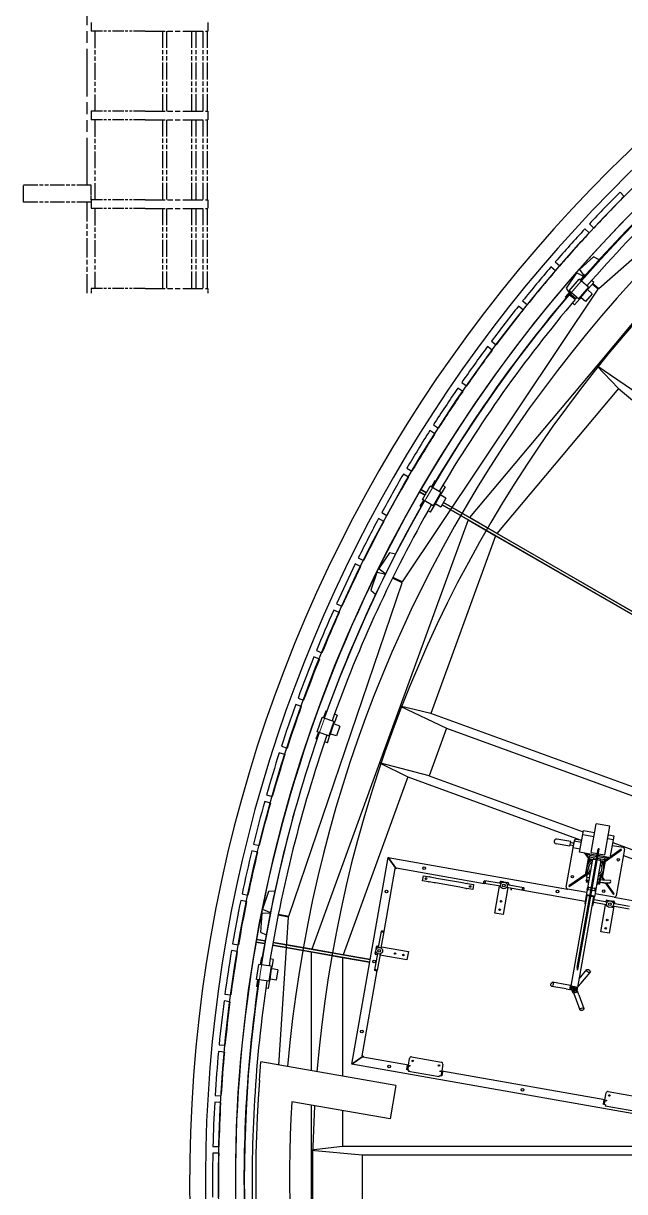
# Model space of a CAD drawing. Header units: millimetres. Extents: x 0 to 59400, y 0 to 42000.
# Drawn here: x 40182 to 43733, y 31239 to 38142 of the extents above; entities that cross this region are included whole.
import ezdxf

# ---------------------------------------------------------------- set-up
doc = ezdxf.new("R2010")
doc.units = ezdxf.units.MM
doc.header["$LTSCALE"] = 100
doc.linetypes.add('DOUBLE_DASH_CHAIN', pattern=[1.2403, 0.6614, -0.0827, 0.1654, -0.0827, 0.1654, -0.0827])
for name, color, linetype, lineweight in [('Reference', 7, 'DOUBLE_DASH_CHAIN', 25), ('Sketch Geometry', 7, 'Continuous', 18), ('Visible', 7, 'Continuous', 25)]:
    doc.layers.add(name, color=color, linetype=linetype, lineweight=lineweight)

msp = doc.modelspace()

# ---------------------------------------------------------------- linework, layer by layer
at = {"layer": 'Reference', "ltscale": 4.237508}
msp.add_line((40557.87, 37185.38), (40557.87, 38520.38), dxfattribs=at)
at = {"layer": 'Reference', "ltscale": 0.158612}
for p, q in [((40581.87, 38146.63), (40581.87, 38096.63)), ((41271.9, 38146.63), (41271.9, 38096.63)), ((40581.87, 37622.88), (40581.87, 37572.88)), ((41271.9, 37622.88), (41271.9, 37572.88)), ((40581.87, 37099.13), (40581.87, 37049.13)), ((41271.9, 37099.13), (41271.9, 37049.13))]:
    msp.add_line(p, q, dxfattribs=at)
at = {"layer": 'Reference', "ltscale": 1.015527}
for p, q in [((40900.46, 38096.63), (40581.87, 38096.63)), ((40900.46, 37622.88), (40581.87, 37622.88)), ((40900.46, 37572.88), (40581.87, 37572.88)), ((40900.46, 37099.13), (40581.87, 37099.13)), ((40900.46, 37049.13), (40581.87, 37049.13)), ((40900.46, 36575.38), (40581.87, 36575.38))]:
    msp.add_line(p, q, dxfattribs=at)
at = {"layer": 'Reference', "ltscale": 1.503695}
for p, q in [((40605.87, 37622.88), (40605.87, 38096.63)), ((41002.84, 38096.63), (41002.84, 37622.88)), ((41027.84, 38096.63), (41027.84, 37622.88)), ((41175.22, 38096.63), (41175.22, 37622.88)), ((41200.22, 38096.63), (41200.22, 37622.88)), ((41241.87, 38096.63), (41241.87, 37622.88)), ((41266.87, 38096.63), (41266.87, 37622.88)), ((40605.87, 37099.13), (40605.87, 37572.88)), ((41002.84, 37572.88), (41002.84, 37099.13)), ((41027.84, 37572.88), (41027.84, 37099.13)), ((41175.22, 37572.88), (41175.22, 37099.13)), ((41200.22, 37572.88), (41200.22, 37099.13)), ((41241.87, 37572.88), (41241.87, 37099.13)), ((41266.87, 37572.88), (41266.87, 37099.13)), ((40605.87, 36575.38), (40605.87, 37049.13)), ((41002.84, 37049.13), (41002.84, 36575.38)), ((41027.84, 37049.13), (41027.84, 36575.38)), ((41175.22, 37049.13), (41175.22, 36575.38)), ((41200.22, 37049.13), (41200.22, 36575.38)), ((41241.87, 37049.13), (41241.87, 36575.38)), ((41266.87, 37049.13), (41266.87, 36575.38))]:
    msp.add_line(p, q, dxfattribs=at)
at = {"layer": 'Reference', "ltscale": 1.795159}
for p, q in [((40900.46, 38096.63), (41271.9, 38096.63)), ((40900.46, 37622.88), (41271.9, 37622.88)), ((40900.46, 37572.88), (41271.9, 37572.88)), ((40900.46, 37099.13), (41271.9, 37099.13)), ((40900.46, 37049.13), (41271.9, 37049.13)), ((40900.46, 36575.38), (41271.9, 36575.38))]:
    msp.add_line(p, q, dxfattribs=at)
at = {"layer": 'Reference', "ltscale": 1.269595}
for p, q in [((40581.87, 37185.38), (40181.87, 37185.38)), ((40581.87, 37085.38), (40181.87, 37085.38))]:
    msp.add_line(p, q, dxfattribs=at)
at = {"layer": 'Reference', "ltscale": 0.317324}
msp.add_line((40181.87, 37085.38), (40181.87, 37185.38), dxfattribs=at)
at = {"layer": 'Reference', "ltscale": 0.273678}
msp.add_line((40581.87, 37099.13), (40581.87, 37185.38), dxfattribs=at)
at = {"layer": 'Reference', "ltscale": 1.70764}
msp.add_line((40557.87, 36547.38), (40557.87, 37085.38), dxfattribs=at)
at = {"layer": 'Reference', "ltscale": 0.088779}
for p, q in [((40581.87, 36575.38), (40581.87, 36547.38)), ((41271.9, 36575.38), (41271.9, 36547.38))]:
    msp.add_line(p, q, dxfattribs=at)
at = {"layer": 'Sketch Geometry'}
msp.add_circle((49584.05, 31306.07), 8095.14, dxfattribs=at)
at = {"layer": 'Visible', "color": 9, "true_color": 0xc0c0c0}
for p, q in [((43580.42, 36575.45), (45144.11, 37946.62)), ((43550.1, 36761.66), (43466.68, 36688.51)), ((43582.8, 36744.93), (43550.1, 36761.66)), ((43449.53, 36668.97), (43387.89, 36576.72)), ((43489.26, 36647.43), (43449.53, 36668.97)), ((43466.68, 36688.51), (43493.22, 36651.94)), ((43489.46, 36647.25), (43489.26, 36647.43)), ((43493.22, 36651.94), (43493.38, 36651.8)), ((43576.47, 36570.94), (43542.09, 36601.09)), ((43546.01, 36605.64), (43580.42, 36575.45)), ((42421.02, 34841.74), (43576.47, 36570.94)), ((43387.89, 36576.72), (43406.09, 36550.34)), ((43799.45, 36393.4), (43569.53, 36119.39)), ((43569.53, 36119.39), (42816.83, 35222.37)), ((43817.88, 35948.66), (43569.53, 36119.39)), ((43569.53, 36119.39), (43697.34, 35984.53)), ((43697.34, 35984.53), (42979.17, 35128.64)), ((43697.34, 35984.53), (48551.31, 31911.56)), ((42521.95, 35374.14), (42555.28, 35354.9)), ((42555.28, 35354.9), (42521.95, 35374.14)), ((42563.29, 35368.75), (42529.95, 35388)), ((42529.95, 35388), (42563.29, 35368.75)), ((42618.5, 35318.4), (42620.23, 35317.4)), ((42620.23, 35317.4), (42618.5, 35318.4)), ((42628.25, 35331.25), (42626.51, 35332.25)), ((42626.51, 35332.25), (42628.25, 35331.25)), ((42654.87, 35297.4), (42808.83, 35208.51)), ((49206.08, 31515.06), (42654.87, 35297.4)), ((42816.83, 35222.37), (42662.89, 35311.25)), ((42662.89, 35311.25), (49214.08, 31528.92)), ((42808.83, 35208.51), (42408.33, 34108.15)), ((42808.83, 35208.51), (42971.17, 35114.79)), ((42979.17, 35128.64), (42816.83, 35222.37)), ((42971.17, 35114.79), (42589.04, 34064.89)), ((42971.17, 35114.79), (48543.31, 31897.71)), ((48551.31, 31911.56), (42979.17, 35128.64)), ((42343.53, 35013.75), (42281.89, 34921.5)), ((42379.45, 35006.05), (42343.53, 35013.75)), ((42270.39, 34898.18), (42234.73, 34793.12)), ((42314.34, 34887.66), (42270.39, 34898.18)), ((42281.89, 34921.5), (42316.99, 34893.04)), ((42318.78, 34885.46), (42314.34, 34887.66)), ((42316.99, 34893.04), (42321.43, 34890.85)), ((42418.37, 34836.36), (42362.1, 34864.1)), ((42364.75, 34869.48), (42421.02, 34841.74)), ((41749.93, 32866.99), (42418.37, 34836.36)), ((42234.73, 34793.12), (42262.7, 34769.31)), ((42408.33, 34108.15), (42286, 33772.03)), ((42408.33, 34108.15), (42680.38, 33978.43)), ((42589.04, 34064.89), (42408.33, 34108.15)), ((48543.31, 31897.71), (42589.04, 34064.89)), ((42680.38, 33978.43), (42577.77, 33696.53)), ((42680.38, 33978.43), (48792.68, 31753.74)), ((42286, 33772.03), (41885.5, 32671.66)), ((42577.77, 33696.53), (42286, 33772.03)), ((42286, 33772.03), (42452.23, 33689.01)), ((42452.23, 33689.01), (42070.1, 32639.11)), ((42452.23, 33689.01), (43471.24, 33318.12)), ((42577.77, 33696.53), (43488.35, 33365.1)), ((43664.4, 33301.03), (48690.07, 31471.83)), ((43725.72, 33225.5), (48406.51, 31521.83)), ((41630.55, 33013.08), (41594.89, 32908.01)), ((41667.24, 33014.94), (41630.55, 33013.08)), ((41589.82, 32882.51), (41582.57, 32771.8)), ((41634.99, 32883.73), (41589.82, 32882.51)), ((41594.89, 32908.01), (41636.16, 32889.61)), ((41639.86, 32882.76), (41634.99, 32883.73)), ((41636.16, 32889.61), (41641.03, 32888.64)), ((41748.76, 32861.1), (41687.23, 32873.34)), ((41688.4, 32879.22), (41749.93, 32866.99)), ((41691.53, 31986.94), (41748.76, 32861.1)), ((41609.34, 32720.35), (41559.26, 32729.18)), ((41559.26, 32729.18), (41609.34, 32720.35)), ((41582.57, 32771.8), (41615.75, 32756.04)), ((41606.56, 32704.6), (41556.49, 32713.43)), ((41556.49, 32713.43), (41606.56, 32704.6)), ((42227.49, 32595.11), (41654.13, 32696.21)), ((41654.13, 32696.21), (41882.72, 32655.9)), ((41885.5, 32671.66), (41656.91, 32711.97)), ((41656.91, 32711.97), (42230.27, 32610.87)), ((41882.72, 32655.9), (42067.32, 32623.35)), ((41882.72, 32655.9), (41882.72, 31953.23)), ((42070.1, 32639.11), (41885.5, 32671.66)), ((42067.32, 32623.35), (42227.49, 32595.11)), ((42067.32, 32623.35), (42067.32, 31920.68)), ((42230.27, 32610.87), (42070.1, 32639.11)), ((41882.72, 31750.14), (41882.72, 31484.92)), ((42067.32, 31717.59), (42067.32, 31506.07)), ((42067.32, 31506.07), (41882.72, 31484.92)), ((41882.72, 31484.92), (41882.72, 31127.23)), ((41882.72, 31484.92), (42182.72, 31456.07)), ((48403.73, 31506.07), (42067.32, 31506.07)), ((42182.72, 31456.07), (48687.29, 31456.07)), ((42182.72, 31456.07), (42182.72, 31156.07))]:
    msp.add_line(p, q, dxfattribs=at)
at = {"layer": 'Visible'}
for p, q in [((43730.74, 37119.96), (43705.97, 37144.68)), ((43525.05, 36956.71), (43550.7, 36932.9)), ((43523.49, 36903.58), (43497.84, 36927.39)), ((43323.86, 36732.97), (43350.37, 36710.11)), ((43324.24, 36679.83), (43297.74, 36702.69)), ((43497.84, 36656.98), (43471.1, 36625.9)), ((43501.49, 36653.84), (43497.84, 36656.98)), ((43405.68, 36562.14), (43464.38, 36630.36)), ((43519.72, 36582.75), (43464.38, 36630.36)), ((43471.1, 36625.9), (43470.44, 36625.14)), ((43550.9, 36611.33), (43520.25, 36575.7)), ((43550.9, 36611.33), (43538.1, 36622.34)), ((43384.36, 36525.08), (43411.1, 36556.16)), ((43388.01, 36521.94), (43384.36, 36525.08)), ((43440.89, 36509.69), (43404.03, 36540.91)), ((43461.02, 36514.53), (43405.68, 36562.14)), ((43406.82, 36538.56), (43407.02, 36539.69)), ((43406.82, 36538.56), (43422.46, 36525.3)), ((43406.82, 36538.56), (43406.82, 36538.55)), ((43445.4, 36515.02), (43408.57, 36546.27)), ((43411.35, 36543.9), (43410.27, 36543.52)), ((43411.75, 36556.92), (43411.1, 36556.16)), ((43411.35, 36543.91), (43411.35, 36543.9)), ((43411.35, 36543.9), (43426.98, 36530.64)), ((43519.72, 36582.75), (43461.02, 36514.53)), ((43464.28, 36518.32), (43468.07, 36515.06)), ((43466.24, 36520.59), (43467.76, 36519.29)), ((43471.67, 36523.83), (43467.76, 36519.29)), ((43473.94, 36521.88), (43468.07, 36515.06)), ((43512.1, 36570.83), (43471.67, 36523.83)), ((43473.94, 36521.88), (43514.38, 36568.88)), ((43473.94, 36521.88), (43476.22, 36519.92)), ((43501.99, 36497.75), (43476.22, 36519.92)), ((43542.43, 36544.75), (43501.99, 36497.75)), ((43512.1, 36570.83), (43516.02, 36575.38)), ((43514.38, 36568.88), (43520.25, 36575.7)), ((43516.65, 36566.92), (43514.38, 36568.88)), ((43514.5, 36576.69), (43516.02, 36575.38)), ((43516.46, 36578.96), (43520.25, 36575.7)), ((43542.43, 36544.75), (43516.65, 36566.92)), ((43133.24, 36448.98), (43105.93, 36470.87)), ((43130.94, 36502.08), (43158.25, 36480.2)), ((43437.42, 36479.43), (43424.62, 36490.44)), ((43437.42, 36479.43), (43468.07, 36515.06)), ((43438.1, 36512.05), (43439.17, 36512.43)), ((43442.62, 36517.38), (43442.42, 36516.26)), ((42946.52, 36264.34), (42974.61, 36243.46)), ((42950.75, 36211.35), (42922.66, 36232.23)), ((42777.01, 35967.26), (42748.18, 35987.1)), ((42770.86, 36020.05), (42799.69, 36000.21)), ((42604.18, 35769.55), (42633.71, 35750.76)), ((42612.25, 35717.01), (42582.71, 35735.8)), ((42446.71, 35513.16), (42476.91, 35495.46)), ((42456.68, 35460.95), (42426.48, 35478.65)), ((42613.16, 35438.98), (42592.63, 35403.49)), ((42617.33, 35436.57), (42613.16, 35438.98)), ((42540.14, 35328.73), (42585.21, 35406.63)), ((42648.4, 35370.08), (42585.21, 35406.63)), ((42592.63, 35403.49), (42592.13, 35402.63)), ((42648.4, 35370.08), (42603.33, 35292.18)), ((42643.12, 35356.96), (42612.07, 35303.29)), ((42614.67, 35301.79), (42645.71, 35355.46)), ((42643.12, 35356.96), (42646.12, 35362.15)), ((42644.39, 35363.15), (42646.12, 35362.15)), ((42645.71, 35355.46), (42650.22, 35363.25)), ((42648.31, 35353.96), (42645.71, 35355.46)), ((42645.89, 35365.75), (42650.22, 35363.25)), ((42677.74, 35336.93), (42648.31, 35353.96)), ((42673.75, 35403.93), (42650.22, 35363.25)), ((42673.75, 35403.93), (42659.14, 35412.38)), ((42526.04, 35288.37), (42546.57, 35323.86)), ((42530.21, 35285.95), (42526.04, 35288.37)), ((42603.33, 35292.18), (42540.14, 35328.73)), ((42547.07, 35324.72), (42546.57, 35323.86)), ((42586.63, 35253.32), (42610.16, 35294)), ((42605.83, 35296.5), (42610.16, 35294)), ((42607.34, 35299.1), (42609.07, 35298.1)), ((42612.07, 35303.29), (42609.07, 35298.1)), ((42614.67, 35301.79), (42610.16, 35294)), ((42614.67, 35301.79), (42617.27, 35300.29)), ((42646.7, 35283.26), (42617.27, 35300.29)), ((42677.74, 35336.93), (42646.7, 35283.26)), ((42310.51, 35199.41), (42279.69, 35216)), ((42298.65, 35251.22), (42329.47, 35234.63)), ((42586.63, 35253.32), (42572.02, 35261.77)), ((42173.94, 34932.73), (42142.54, 34948.19)), ((42160.21, 34984.08), (42191.61, 34968.62)), ((42047.14, 34661.27), (42015.19, 34675.58)), ((42031.55, 34712.09), (42063.49, 34697.77)), ((41930.27, 34385.38), (41897.84, 34398.53)), ((41912.86, 34435.6), (41945.29, 34422.46)), ((41823.51, 34105.44), (41790.61, 34117.39)), ((41804.28, 34154.99), (41837.17, 34143.03)), ((41917.66, 33956.51), (41947.54, 34041.41)), ((42016.4, 34017.17), (41947.54, 34041.41)), ((41955.42, 34039.7), (41955.08, 34038.75)), ((41969.03, 34078.37), (41955.42, 34039.7)), ((41973.57, 34076.77), (41969.03, 34078.37)), ((42035.06, 34055.13), (42019.13, 34060.74)), ((42035.06, 34055.13), (42019.45, 34010.8)), ((42016.4, 34017.17), (41986.52, 33932.28)), ((42013.64, 34003.3), (41993.05, 33944.82)), ((41995.88, 33943.82), (42016.47, 34002.31)), ((42013.64, 34003.3), (42015.63, 34008.96)), ((42013.74, 34009.63), (42015.63, 34008.96)), ((42014.74, 34012.46), (42019.45, 34010.8)), ((42016.47, 34002.31), (42019.45, 34010.8)), ((42019.3, 34001.31), (42016.47, 34002.31)), ((42051.37, 33990.03), (42019.3, 34001.31)), ((42051.37, 33990.03), (42030.78, 33931.54)), ((41911.26, 33914.24), (41924.87, 33952.91)), ((41915.81, 33912.64), (41911.26, 33914.24)), ((41986.52, 33932.28), (41917.66, 33956.51)), ((41925.21, 33953.86), (41924.87, 33952.91)), ((41977.29, 33891), (41961.37, 33896.6)), ((41977.29, 33891), (41992.89, 33935.34)), ((41988.18, 33937), (41992.89, 33935.34)), ((41989.17, 33939.83), (41991.06, 33939.16)), ((41993.05, 33944.82), (41991.06, 33939.16)), ((41995.88, 33943.82), (41992.89, 33935.34)), ((41995.88, 33943.82), (41998.71, 33942.83)), ((42030.78, 33931.54), (41998.71, 33942.83)), ((41726.98, 33821.8), (41693.67, 33832.55)), ((41705.96, 33870.62), (41739.27, 33859.86)), ((41618.04, 33582.86), (41651.71, 33573.33)), ((41640.81, 33534.84), (41607.14, 33544.38)), ((43534.91, 33243.33), (43564.68, 33412.18)), ((43646.42, 33397.76), (43564.68, 33412.18)), ((43467.01, 33244.08), (43485.59, 33349.46)), ((43485.59, 33349.46), (43489.59, 33372.11)), ((43485.59, 33349.46), (43551.57, 33337.82)), ((43489.59, 33372.11), (43555.57, 33360.47)), ((43616.65, 33228.91), (43646.42, 33397.76)), ((43671.28, 33340.07), (43637.31, 33346.06)), ((41540.62, 33292.11), (41574.62, 33283.8)), ((43410.47, 33280.45), (43328.24, 33294.95)), ((43415.16, 33307.04), (43332.93, 33321.54)), ((43410.47, 33280.45), (43415.16, 33307.04)), ((43423.42, 33284.77), (43411.6, 33286.86)), ((43425.85, 33298.56), (43414.03, 33300.64)), ((43423.42, 33284.77), (43430.31, 33283.56)), ((43432.74, 33297.34), (43425.85, 33298.56)), ((43435, 33310.15), (43428.05, 33270.75)), ((43477.34, 33302.68), (43435, 33310.15)), ((43435.98, 33309.97), (43436.7, 33314.06)), ((43448.29, 33322.17), (43479.8, 33316.61)), ((43455.16, 33307.27), (43454.39, 33306.73)), ((43455.7, 33306.5), (43455.16, 33307.27)), ((43667.29, 33317.42), (43633.31, 33323.41)), ((43648.71, 33212.05), (43667.29, 33317.42)), ((43661.5, 33284.57), (43724.03, 33273.55)), ((43667.29, 33317.42), (43671.28, 33340.07)), ((41565.12, 33244.94), (41531.12, 33253.25)), ((42121.22, 31992.41), (42336.54, 33213.57)), ((42336.54, 33213.57), (42381.15, 33149.86)), ((42381.15, 33149.86), (42336.54, 33213.57)), ((42336.54, 33213.57), (43396.19, 33026.73)), ((43388.08, 33038.31), (43429.04, 33270.58)), ((43470.4, 33263.29), (43428.05, 33270.75)), ((43453.55, 32563.07), (43576.92, 33262.71)), ((43459.46, 32562.02), (43582.82, 33261.66)), ((43570.42, 33225.85), (43467.01, 33244.08)), ((43497, 33238.8), (43519.35, 33206.88)), ((43502.19, 33109.58), (43519.55, 33208.06)), ((43525.34, 33207.04), (43503.97, 33237.57)), ((43517.24, 33235.23), (43516.2, 33229.32)), ((43522.1, 33228.28), (43516.2, 33229.32)), ((43519.55, 33208.06), (43544.17, 33203.72)), ((43528.01, 33227.24), (43522.1, 33228.28)), ((43528.01, 33227.24), (43526.28, 33217.39)), ((43526.28, 33217.39), (43567.64, 33210.09)), ((43528.01, 33227.24), (43569.38, 33219.94)), ((43534.91, 33243.33), (43572.33, 33236.73)), ((43550.9, 33213.05), (43549.1, 33202.85)), ((43573.55, 33209.05), (43614.91, 33201.76)), ((43575.28, 33218.9), (43616.65, 33211.61)), ((43648.71, 33212.05), (43576.33, 33224.81)), ((43578.24, 33235.69), (43616.65, 33228.91)), ((43590.29, 33206.1), (43588.49, 33195.9)), ((43642.78, 33213.09), (43612.25, 33191.72)), ((43616.65, 33211.61), (43614.91, 33201.76)), ((43622.55, 33210.56), (43616.65, 33211.61)), ((43617.83, 33189.52), (43715.34, 33257.8)), ((43628.46, 33209.52), (43622.55, 33210.56)), ((43629.51, 33215.43), (43628.46, 33209.52)), ((43712.48, 33261.9), (43649.76, 33217.98)), ((43732.14, 33261.96), (43683.52, 32986.22)), ((43715.34, 33257.8), (43712.48, 33261.9)), ((42312.07, 32775.35), (42377.68, 33147.42)), ((42377.83, 33148.29), (42377.68, 33147.42)), ((42383.59, 33146.38), (42377.68, 33147.42)), ((42380.78, 33147.77), (42377.83, 33148.29)), ((42381.15, 33149.86), (42380.63, 33146.9)), ((42384.11, 33149.34), (42381.15, 33149.86)), ((42383.24, 33149.49), (42383.76, 33152.44)), ((42384.63, 33152.29), (42383.59, 33146.38)), ((42384.63, 33152.29), (42383.76, 33152.44)), ((42384.63, 33152.29), (42904.42, 33060.64)), ((43511.41, 33138.83), (43506.82, 33112.82)), ((43544.17, 33203.72), (43514.44, 33035.08)), ((43522.8, 33203.43), (43518.21, 33177.42)), ((43543.48, 33199.78), (43522.8, 33203.43)), ((43524.71, 33197), (43525.23, 33199.95)), ((43524.71, 33197), (43527.67, 33196.47)), ((43525.23, 33199.95), (43542.45, 33196.91)), ((43527.67, 33196.47), (43525.93, 33186.63)), ((43537.51, 33194.74), (43527.67, 33196.47)), ((43530.68, 33190.56), (43530.91, 33191.84)), ((43530.91, 33191.84), (43532.19, 33191.61)), ((43544.17, 33203.72), (43551.27, 33202.47)), ((43565.84, 33199.9), (43551.27, 33202.47)), ((43593.42, 33195.04), (43563.68, 33026.39)), ((43586.32, 33196.29), (43571.75, 33198.86)), ((43586.32, 33196.29), (43593.42, 33195.04)), ((43592.71, 33188.05), (43609.93, 33185.02)), ((43613.4, 33187.45), (43592.72, 33191.1)), ((43593.42, 33195.04), (43618.04, 33190.69)), ((43606.45, 33182.58), (43596.6, 33184.32)), ((43600.54, 33179.56), (43601.82, 33179.34)), ((43618.04, 33190.69), (43600.67, 33092.21)), ((43601.82, 33179.34), (43601.59, 33178.06)), ((43604.71, 33172.73), (43606.45, 33182.58)), ((43606.45, 33182.58), (43609.41, 33182.06)), ((43608.82, 33161.45), (43613.4, 33187.45)), ((43609.41, 33182.06), (43609.93, 33185.02)), ((42539.77, 33076.19), (42544.98, 33105.74)), ((42575.45, 33069.9), (42539.77, 33076.19)), ((42544.98, 33105.74), (42580.66, 33099.45)), ((42575.45, 33069.9), (42579.72, 33069.15)), ((42608.01, 33064.16), (42579.72, 33069.15)), ((42584.92, 33098.69), (42580.66, 33099.45)), ((42584.92, 33098.69), (42613.22, 33093.71)), ((42613.22, 33093.71), (42621.75, 33092.2)), ((42621.75, 33092.2), (42764.64, 33067.01)), ((42764.64, 33067.01), (42773.17, 33065.5)), ((43003.57, 33059.4), (42907.2, 33076.39)), ((42997, 33060.56), (42998.39, 33068.44)), ((43004.18, 33072.49), (43015.02, 33070.58)), ((43015.02, 33070.58), (43014.47, 33067.49)), ((43032.2, 33064.37), (43032.74, 33067.46)), ((43032.74, 33067.46), (43043.58, 33065.55)), ((43503.21, 33115.37), (43402.98, 33045.19)), ((43405.85, 33041.09), (43503.36, 33109.37)), ((43512.04, 33107.84), (43502.19, 33109.58)), ((43507.48, 33075.75), (43506.16, 33068.26)), ((43519.59, 33065.89), (43506.16, 33068.26)), ((43506.41, 33075.93), (43507.51, 33082.16)), ((43506.41, 33075.93), (43521.18, 33073.33)), ((43506.82, 33112.82), (43512.73, 33111.78)), ((43510.29, 33097.92), (43507.51, 33082.16)), ((43507.51, 33082.16), (43522.28, 33079.56)), ((43510.29, 33097.92), (43513.77, 33117.69)), ((43510.29, 33097.92), (43525.06, 33095.31)), ((43510.82, 33118.21), (43510.3, 33115.26)), ((43513.25, 33114.74), (43510.3, 33115.26)), ((43513.77, 33117.69), (43510.82, 33118.21)), ((43515.51, 33127.54), (43513.77, 33117.69)), ((43513.77, 33117.69), (43528.55, 33115.09)), ((43518.41, 33120.93), (43518.63, 33122.22)), ((43519.69, 33120.71), (43518.41, 33120.93)), ((43571.52, 33070.87), (43581.37, 33069.14)), ((43574.3, 33086.63), (43584.15, 33084.89)), ((43577.79, 33106.4), (43592.56, 33103.8)), ((43586.23, 33096.71), (43579.29, 33057.32)), ((43591.16, 33095.84), (43584.21, 33056.45)), ((43586.23, 33096.71), (43591.16, 33095.84)), ((43586.29, 33068.27), (43599.46, 33065.95)), ((43589.31, 33108.43), (43588.03, 33108.66)), ((43589.07, 33084.03), (43602.24, 33081.7)), ((43589.54, 33109.71), (43589.31, 33108.43)), ((43600.67, 33092.21), (43590.82, 33093.95)), ((43592.56, 33103.8), (43591.16, 33095.84)), ((43591.52, 33097.89), (43597.43, 33096.85)), ((43594.99, 33100.32), (43592.04, 33100.84)), ((43592.56, 33103.8), (43594.3, 33113.65)), ((43595.51, 33103.28), (43592.56, 33103.8)), ((43595.51, 33103.28), (43594.99, 33100.32)), ((43597.43, 33096.85), (43602.01, 33122.85)), ((43599.5, 33092.42), (43607.55, 33080.92)), ((43613.95, 33080.5), (43601.69, 33098)), ((43612.33, 33080.54), (43646.9, 33079.62)), ((41473.81, 32998.73), (41508.09, 32991.67)), ((42616.54, 33062.66), (42608.01, 33064.16)), ((42759.43, 33037.46), (42616.54, 33062.66)), ((42767.96, 33035.96), (42759.43, 33037.46)), ((42796.25, 33030.97), (42767.96, 33035.96)), ((42773.17, 33065.5), (42801.46, 33060.51)), ((42796.25, 33030.97), (42800.52, 33030.22)), ((42836.2, 33023.93), (42800.52, 33030.22)), ((42805.73, 33059.76), (42801.46, 33060.51)), ((42805.73, 33059.76), (42841.41, 33053.47)), ((42841.41, 33053.47), (42836.2, 33023.93)), ((43000.79, 33043.64), (42904.42, 33060.64)), ((42966.09, 32885.26), (42994.22, 33044.8)), ((43043.46, 33036.12), (43015.33, 32876.58)), ((43036.9, 33037.28), (43133.27, 33020.28)), ((43039.67, 33053.03), (43136.04, 33036.04)), ((43047.63, 33059.75), (43046.24, 33051.88)), ((43046.87, 33055.4), (43049.67, 33054.91)), ((43050.31, 33054.8), (43049.67, 33054.91)), ((43049.69, 33051.27), (43050.31, 33054.79)), ((43050.31, 33054.79), (43050.31, 33054.8)), ((43061.5, 33028.69), (43060.28, 33021.8)), ((43061.5, 33028.69), (43065.44, 33028)), ((43064.22, 33021.1), (43065.44, 33028)), ((43133.27, 33020.28), (43500.42, 32955.55)), ((43509.45, 33006.76), (43396.19, 33026.73)), ((43402.98, 33045.19), (43405.85, 33041.09)), ((43511.87, 33020.53), (43506.4, 32989.49)), ((43511.87, 33020.53), (43514.44, 33035.08)), ((43517.39, 33023.03), (43519.6, 33035.54)), ((43534.14, 33020.1), (43517.99, 33022.95)), ((43519.59, 33065.89), (43519.86, 33065.84)), ((43536.34, 33032.59), (43519.6, 33035.54)), ((43522.3, 33038.19), (43536.87, 33035.62)), ((43556.2, 33016.21), (43540.05, 33019.06)), ((43558.99, 33028.6), (43542.25, 33031.55)), ((43542.78, 33034.58), (43557.36, 33032.01)), ((43561.11, 33011.84), (43555.64, 32980.8)), ((43556.78, 33016.09), (43558.99, 33028.6)), ((43671.94, 32978.1), (43558.69, 32998.07)), ((43563.68, 33026.39), (43561.11, 33011.84)), ((43565.12, 33034.55), (43565.22, 33034.55)), ((43565.22, 33035.15), (43565.22, 33034.55)), ((43569.1, 33057.16), (43573.37, 33056.41)), ((43570.42, 33064.65), (43580.27, 33062.91)), ((43574.03, 33056.29), (43573.37, 33056.41)), ((43575.35, 33063.78), (43574.03, 33056.29)), ((43579.29, 33057.32), (43584.21, 33056.45)), ((43611.9, 33064.55), (43646.47, 33063.62)), ((43619.15, 33064.36), (43667.78, 32994.91)), ((43671.87, 32997.77), (43625.37, 33064.19)), ((43667.78, 32994.91), (43671.87, 32997.77)), ((41500.01, 32952.49), (41465.73, 32959.56)), ((43416.73, 32452.14), (43511.53, 32989.77)), ((43456.12, 32445.2), (43550.92, 32982.83)), ((43506.4, 32989.49), (43497.98, 32941.71)), ((43501.52, 32941.08), (43509.95, 32988.86)), ((43512.13, 32989.73), (43528.28, 32986.88)), ((43528.66, 32989.06), (43512.51, 32991.91)), ((43534.19, 32985.84), (43550.34, 32982.99)), ((43550.72, 32985.17), (43534.57, 32988.02)), ((43552.09, 32981.43), (43543.67, 32933.65)), ((43547.22, 32933.03), (43555.64, 32980.8)), ((43627.13, 32933.2), (43549.66, 32946.86)), ((43629.91, 32948.96), (43552.43, 32962.62)), ((43592.43, 32774.82), (43620.56, 32934.36)), ((43623.34, 32950.12), (43624.73, 32958)), ((43630.52, 32962.05), (43641.35, 32960.14)), ((43641.35, 32960.14), (43640.81, 32957.05)), ((43658.54, 32953.93), (43659.08, 32957.02)), ((43659.08, 32957.02), (43669.91, 32955.11)), ((43666.01, 32942.59), (43762.38, 32925.6)), ((43671.94, 32978.1), (44345.55, 32859.33)), ((43673.97, 32949.31), (43672.58, 32941.44)), ((43015.33, 32876.58), (42966.09, 32885.26)), ((43669.8, 32925.68), (43641.67, 32766.14)), ((43661.24, 32922.94), (43660.03, 32916.05)), ((43661.24, 32922.94), (43665.18, 32922.25)), ((43663.23, 32926.84), (43759.6, 32909.84)), ((43663.97, 32915.35), (43665.18, 32922.25)), ((42279.32, 32681.76), (42296.31, 32778.13)), ((42295.08, 32678.98), (42312.07, 32775.35)), ((43641.67, 32766.14), (43592.43, 32774.82)), ((41445.56, 32657.86), (41411.04, 32663.68)), ((41417.69, 32703.13), (41452.21, 32697.31)), ((42259.86, 32646.27), (42261.77, 32657.1)), ((42261.77, 32657.1), (42264.86, 32656.56)), ((42264.9, 32674.83), (42266.81, 32685.66)), ((42267.99, 32674.28), (42264.9, 32674.83)), ((42272.6, 32689.72), (42280.48, 32688.33)), ((42296.24, 32685.55), (42455.78, 32657.42)), ((42455.78, 32657.42), (42447.09, 32608.18)), ((41587.66, 32622.1), (41581.43, 32581.57)), ((41592.42, 32621.37), (41587.66, 32622.1)), ((41656.85, 32611.47), (41640.16, 32614.04)), ((41656.85, 32611.47), (41649.71, 32565.02)), ((42272.96, 32645.65), (42255.96, 32549.28)), ((42271.8, 32639.09), (42263.92, 32640.48)), ((42288.71, 32642.88), (42271.72, 32546.51)), ((42447.09, 32608.18), (42287.55, 32636.31)), ((42374.04, 32643.04), (42375.2, 32649.64)), ((41559.71, 32492.84), (41573.38, 32581.8)), ((41645.53, 32570.72), (41573.38, 32581.8)), ((41581.43, 32581.57), (41581.28, 32580.59)), ((41645.53, 32570.72), (41631.87, 32481.76)), ((41645.38, 32556.58), (41635.97, 32495.3)), ((41638.94, 32494.84), (41648.35, 32556.12)), ((41644.32, 32562.81), (41646.29, 32562.51)), ((41644.77, 32565.78), (41649.71, 32565.02)), ((41645.38, 32556.58), (41646.29, 32562.51)), ((41648.35, 32556.12), (41649.71, 32565.02)), ((41651.31, 32555.67), (41648.35, 32556.12)), ((41684.92, 32550.51), (41651.31, 32555.67)), ((41684.92, 32550.51), (41675.51, 32489.22)), ((42182.5, 32040.5), (42271.72, 32546.51)), ((43465.14, 32496.34), (43510.67, 32550.6)), ((43473.86, 32467.84), (43529.82, 32534.53)), ((41631.87, 32481.76), (41559.71, 32492.84)), ((41561.25, 32450.12), (41567.47, 32490.64)), ((41566.01, 32449.38), (41561.25, 32450.12)), ((41567.62, 32491.63), (41567.47, 32490.64)), ((41630.44, 32439.49), (41637.57, 32485.95)), ((41632.63, 32486.7), (41637.57, 32485.95)), ((41633.08, 32489.67), (41635.06, 32489.37)), ((41635.97, 32495.3), (41635.06, 32489.37)), ((41638.94, 32494.84), (41637.57, 32485.95)), ((41638.94, 32494.84), (41641.9, 32494.39)), ((41675.51, 32489.22), (41641.9, 32494.39)), ((43388.18, 32436.65), (43302.44, 32451.77)), ((43392.52, 32461.27), (43306.78, 32476.39)), ((43414.9, 32457.33), (43392.52, 32461.27)), ((43416.78, 32452.43), (43413.66, 32452.98)), ((43456.12, 32445.2), (43416.73, 32452.14)), ((43420.67, 32451.45), (43417.94, 32435.97)), ((43422.15, 32451.19), (43420.32, 32440.85)), ((43422.64, 32451.1), (43420.81, 32440.76)), ((43425.1, 32450.67), (43423.71, 32442.79)), ((43433.47, 32449.19), (43432.13, 32441.6)), ((43438.04, 32440.55), (43439.38, 32448.15)), ((43447.75, 32446.67), (43446.36, 32438.8)), ((43450.21, 32446.24), (43448.39, 32435.9)), ((43450.7, 32446.15), (43448.88, 32435.81)), ((43452.18, 32445.89), (43449.45, 32430.42)), ((43459.25, 32450.43), (43473.86, 32467.84)), ((41372.35, 32405.68), (41407.05, 32401.11)), ((41630.44, 32439.49), (41613.75, 32442.05)), ((43388.18, 32436.65), (43410.56, 32432.71)), ((43410.88, 32437.22), (43417.94, 32435.97)), ((43430.74, 32433.72), (43417.94, 32435.97)), ((43420.81, 32440.76), (43420.32, 32440.85)), ((43423.71, 32442.79), (43420.81, 32440.76)), ((43432.53, 32443.86), (43423.71, 32442.79)), ((43427.79, 32434.24), (43425.36, 32420.45)), ((43429.76, 32428.15), (43429.53, 32426.82)), ((43429.76, 32428.15), (43431.23, 32436.48)), ((43431.84, 32413.44), (43438.88, 32394.11)), ((43435.44, 32425.78), (43435.67, 32427.11)), ((43435.67, 32427.11), (43437.14, 32435.44)), ((43449.45, 32430.42), (43436.65, 32432.67)), ((43437.17, 32418.37), (43439.61, 32432.15)), ((43438.44, 32442.82), (43446.36, 32438.8)), ((43438.88, 32394.11), (43468.65, 32312.3)), ((43446.36, 32438.8), (43448.39, 32435.9)), ((43450.53, 32422.04), (43447.34, 32430.79)), ((43448.88, 32435.81), (43448.39, 32435.9)), ((43462.37, 32402.66), (43454.6, 32424.02)), ((43462.37, 32402.66), (43492.14, 32320.85)), ((41401.84, 32361.46), (41367.14, 32366.02)), ((41337.84, 32106.78), (41372.68, 32103.48)), ((41368.91, 32063.66), (41334.07, 32066.95)), ((42188.41, 32039.46), (42121.22, 31992.41)), ((42121.22, 31992.41), (42188.41, 32039.46)), ((42182.5, 32040.5), (42182.34, 32039.63)), ((42185.3, 32039.11), (42182.34, 32039.63)), ((42182.5, 32040.5), (42188.41, 32039.46)), ((42185.45, 32039.98), (42185.3, 32039.11)), ((42187.02, 32036.66), (42186.5, 32033.7)), ((42186.5, 32033.7), (42187.36, 32033.55)), ((42187.89, 32036.5), (42187.02, 32036.66)), ((42188.41, 32039.46), (42187.36, 32033.55)), ((42455.72, 31986.23), (42187.36, 32033.55)), ((42474.43, 32034.72), (42651.69, 32003.46)), ((41575.72, 31895.57), (41583.85, 32005.93)), ((42382.18, 31865.16), (41583.85, 32005.93)), ((44130.22, 31638.17), (42121.22, 31992.41)), ((42449.47, 31985.3), (42444.95, 31959.7)), ((42449.47, 31985.3), (42449.82, 31987.27)), ((42455.38, 31984.26), (42449.47, 31985.3)), ((42451.92, 31964.63), (42450.69, 31957.67)), ((42454.32, 31978.28), (42451.92, 31964.63)), ((42455.03, 31982.29), (42454.32, 31978.28)), ((42455.38, 31984.26), (42455.03, 31982.29)), ((42455.03, 31982.29), (42462.91, 31980.9)), ((42455.38, 31984.26), (42455.72, 31986.23)), ((42455.72, 31986.23), (42462.84, 32026.61)), ((42455.72, 31986.23), (42465.57, 31984.49)), ((42464.88, 31980.55), (42462.91, 31980.9)), ((42465.57, 31984.49), (42464.88, 31980.55)), ((42659.81, 31991.88), (42652.69, 31951.5)), ((42450.86, 31958.65), (42444.95, 31959.7)), ((42458.57, 31956.28), (42450.69, 31957.67)), ((42458.57, 31956.28), (42457.18, 31948.4)), ((42638.38, 31916.45), (42457.18, 31948.4)), ((42638.38, 31916.45), (42639.77, 31924.33)), ((42639.77, 31924.33), (42647.65, 31922.94)), ((42642.14, 31949.3), (42642.84, 31953.24)), ((42644.11, 31948.95), (42642.14, 31949.3)), ((42642.84, 31953.24), (42652.69, 31951.5)), ((42651.99, 31947.56), (42644.11, 31948.95)), ((42648.88, 31929.9), (42647.65, 31922.94)), ((42653.73, 31922.88), (42647.82, 31923.92)), ((42651.28, 31943.55), (42648.88, 31929.9)), ((42651.99, 31947.56), (42651.28, 31943.55)), ((42652.34, 31949.53), (42651.99, 31947.56)), ((42652.34, 31949.53), (42652.69, 31951.5)), ((42658.25, 31948.49), (42652.34, 31949.53)), ((43616.81, 31781.5), (42652.69, 31951.5)), ((42658.25, 31948.49), (42653.73, 31922.88)), ((42658.25, 31948.49), (42658.59, 31950.46)), ((42382.18, 31865.16), (42347.45, 31668.2)), ((43635.52, 31829.99), (43812.78, 31798.73)), ((41346.82, 31764.86), (41311.88, 31766.89)), ((41314.2, 31806.82), (41349.14, 31804.79)), ((42347.45, 31668.2), (41767.83, 31770.4)), ((43610.56, 31780.57), (43606.04, 31754.97)), ((43611.95, 31753.92), (43606.04, 31754.97)), ((43610.56, 31780.57), (43610.9, 31782.54)), ((43616.47, 31779.53), (43610.56, 31780.57)), ((43613, 31759.9), (43611.78, 31752.94)), ((43615.41, 31773.55), (43613, 31759.9)), ((43616.12, 31777.56), (43615.41, 31773.55)), ((43616.47, 31779.53), (43616.12, 31777.56)), ((43616.12, 31777.56), (43624, 31776.17)), ((43616.47, 31779.53), (43616.81, 31781.5)), ((43616.81, 31781.5), (43623.93, 31821.88)), ((43616.81, 31781.5), (43626.66, 31779.76)), ((43625.97, 31775.82), (43624, 31776.17)), ((43626.66, 31779.76), (43625.97, 31775.82)), ((43619.66, 31751.55), (43611.78, 31752.94)), ((43619.66, 31751.55), (43618.27, 31743.67)), ((43799.47, 31711.72), (43618.27, 31743.67)), ((41301.47, 31506.2), (41336.46, 31505.44)), ((41335.59, 31465.45), (41300.6, 31466.21))]:
    msp.add_line(p, q, dxfattribs=at)
for centre, radius in [((49584.05, 31306.07), 8250), ((43695.8, 33199.83), 7.25), ((42548.86, 33150.75), 8), ((42560.1, 33087.84), 4.5), ((43020.23, 33048.34), 20), ((43424.42, 33100.44), 7.25), ((42326.43, 33012.27), 8), ((42821.08, 33041.82), 4.5), ((43020.23, 33048.34), 8), ((43336.7, 33011.83), 8), ((43609.81, 33014.45), 7.25), ((43003.74, 32954.78), 4.5), ((43646.57, 32937.9), 20), ((43646.57, 32937.9), 8), ((42995.05, 32905.54), 4.5), ((43621.39, 32795.1), 4.5), ((43630.07, 32844.34), 4.5), ((42284.02, 32662.32), 20), ((42284.02, 32662.32), 8), ((42253.5, 32598.65), 8), ((42377.57, 32645.82), 4.5), ((42426.81, 32637.14), 4.5), ((42180.57, 32185.03), 8), ((42342.21, 31978.83), 8), ((42482.02, 32011.55), 4.5), ((42636.63, 31984.28), 4.5), ((43130.06, 31839.91), 8), ((43643.11, 31806.82), 4.5)]:
    msp.add_circle(centre, radius, dxfattribs=at)
at = {"layer": 'Visible', "color": 9, "true_color": 0xc0c0c0}
for radius, start, end in [(8420, 322.893014, 246.750813), (8326.9, 335.718532, 246.329235), (7870, 44.897063, 175.102937), (7695, 44.780693, 175.219307), (8150, 130.056241, 149.943759), (8150, 150.056241, 169.943759), (8150, 170.056241, 189.943759), (7695, 176.716634, 267.758229)]:
    msp.add_arc((49584.05, 31306.07), radius, start, end, dxfattribs=at)
at = {"layer": 'Visible'}
for centre, radius, start, end in [((49584.05, 31306.07), 8150, 274.709403, 273.296967), ((49584.05, 31306.07), 8099.15, 128.953491, 138.975342), ((49584.05, 31306.07), 8050.85, 128.9554, 138.973432), ((49584.05, 31306.07), 8285, 135.193064, 136.997364), ((49584.05, 31306.07), 8250, 135.193651, 136.996778), ((49584.05, 31306.07), 8285, 137.273989, 139.078289), ((49584.05, 31306.07), 8250, 137.274576, 139.077703), ((49584.05, 31306.07), 8285, 139.354914, 141.159214), ((49584.05, 31306.07), 8250, 139.355501, 141.158627), ((49584.05, 31306.07), 8099.15, 139.73347, 149.633883), ((43411.95, 36538.8), 5, 109.588916, 169.828355), ((49584.05, 31306.07), 8099.15, 139.612031, 139.683801), ((49584.05, 31306.07), 8050.85, 139.613941, 139.683801), ((49584.05, 31306.07), 8050.85, 139.73347, 149.631973), ((49584.05, 31306.07), 8285, 141.435839, 143.240139), ((49584.05, 31306.07), 8250, 141.436425, 143.239552), ((43437.5, 36517.14), 5, 289.588916, 349.828355), ((49584.05, 31306.07), 8285, 143.516763, 145.321064), ((49584.05, 31306.07), 8250, 143.51735, 145.320477), ((49584.05, 31306.07), 8285, 145.597688, 147.401989), ((49584.05, 31306.07), 8250, 145.598275, 147.401402), ((49584.05, 31306.07), 8285, 147.678613, 149.482914), ((49584.05, 31306.07), 8250, 147.6792, 149.482327), ((49584.05, 31306.07), 8285, 149.759538, 151.563838), ((49584.05, 31306.07), 8250, 149.760125, 151.563252), ((49584.05, 31306.07), 8099.15, 150.270572, 160.292423), ((49584.05, 31306.07), 8050.85, 150.272482, 160.290514), ((49584.05, 31306.07), 8285, 151.840463, 153.644763), ((49584.05, 31306.07), 8250, 151.84105, 153.644177), ((49584.05, 31306.07), 8285, 153.921388, 155.725688), ((49584.05, 31306.07), 8250, 153.921975, 155.725101), ((49584.05, 31306.07), 8285, 156.002313, 157.806613), ((49584.05, 31306.07), 8250, 156.002899, 157.806026), ((49584.05, 31306.07), 8285, 158.083237, 159.887538), ((49584.05, 31306.07), 8250, 158.083824, 159.886951), ((49584.05, 31306.07), 8285, 160.164162, 161.968463), ((49584.05, 31306.07), 8250, 160.164749, 161.967876), ((49584.05, 31306.07), 8099.15, 160.929113, 170.950964), ((49584.05, 31306.07), 8050.85, 160.931023, 170.949054), ((49584.05, 31306.07), 8285, 162.245087, 164.049388), ((49584.05, 31306.07), 8250, 162.245674, 164.048801), ((49584.05, 31306.07), 8285, 164.326012, 166.130312), ((49584.05, 31306.07), 8250, 164.326599, 166.129726), ((43330.58, 33308.25), 13.5, 80, 260), ((43446.55, 33312.32), 10, 80, 170), ((43722.3, 33263.7), 10, 350, 80), ((49584.05, 31306.07), 8285, 166.406937, 168.211237), ((49584.05, 31306.07), 8250, 166.407524, 168.210651), ((43560.11, 33150.14), 50, 110, 223.130102), ((43560.11, 33150.14), 40, 118.682187, 221.317813), ((43560.11, 33150.14), 40, 298.682187, 41.317813), ((43560.11, 33150.14), 50, 296.869898, 50), ((42560.1, 33087.84), 4.5, 80.001886, 259.99813), ((43003.32, 33067.57), 5, 80, 170), ((43042.71, 33060.62), 5, 350, 80), ((43397.93, 33036.57), 10, 170, 260), ((49584.05, 31306.07), 8285, 168.487862, 170.292162), ((49584.05, 31306.07), 8250, 168.488449, 170.291575), ((43629.65, 32957.13), 5, 80, 170), ((43669.05, 32950.18), 5, 350, 80), ((43673.68, 32987.95), 10, 260, 350), ((49584.05, 31306.07), 8285, 170.568787, 172.373087), ((49584.05, 31306.07), 8250, 170.569373, 172.3725), ((42271.73, 32684.79), 5, 80, 170), ((42264.79, 32645.4), 5, 170, 260), ((49584.05, 31306.07), 8099.15, 171.587654, 181.609505), ((49584.05, 31306.07), 8050.85, 171.589564, 181.607595), ((43435.09, 32441.07), 20, 313.578178, 12.679367), ((43435.09, 32441.07), 20, 193.578178, 242.542397), ((43431.27, 32419.41), 6, 170, 350), ((43435.09, 32441.07), 6, 156.103848, 3.896152), ((43432.48, 32426.3), 3, 170, 350), ((43435.09, 32441.07), 3, 170, 350), ((43435.09, 32441.07), 11.88, 290.338599, 307.663783), ((49584.05, 31306.07), 8285, 172.649711, 174.454012), ((49584.05, 31306.07), 8250, 172.650298, 174.453425), ((49584.05, 31306.07), 8285, 174.730636, 176.534937), ((49584.05, 31306.07), 8250, 174.731223, 176.53435), ((42472.69, 32024.87), 10, 80, 170), ((42649.96, 31993.61), 10, 350, 80), ((49584.05, 31306.07), 8030, 175.790004, 273.30742), ((43633.78, 31820.14), 10, 80, 170), ((49584.05, 31306.07), 8285, 176.811561, 178.615862), ((49584.05, 31306.07), 8250, 176.812148, 178.615275), ((49584.05, 31306.07), 7830, 176.60031, 267.796899), ((49584.05, 31306.07), 8285, 178.892486, 180.696786), ((49584.05, 31306.07), 8250, 178.893073, 180.6962)]:
    msp.add_arc(centre, radius, start, end, dxfattribs=at)
for centre, major_axis, ratio in [((42905.81, 33068.51), (1.39, 7.88), 0.4766825), ((43134.66, 33028.16), (-1.39, -7.88), 0.4766825), ((42304.19, 32776.74), (7.88, -1.39), 0.4766825), ((42263.84, 32547.9), (-7.88, 1.39), 0.4766825), ((43520.25, 32542.56), (9.58, -8.03), 0.5735764), ((43304.61, 32464.08), (2.17, 12.31), 0.5735764), ((43480.4, 32316.58), (-11.75, -4.28), 0.5735764)]:
    msp.add_ellipse(centre, major_axis=major_axis, ratio=ratio, dxfattribs=at)
for centre, major_axis, ratio, start_param, end_param in [((43646.68, 33071.62), (0.21, 8), 0.6992385, 3.1415927, 6.2831853), ((43517.39, 33019.55), (-5.51, 0.97), 0.6156615, 4.712389, 6.2831853), ((43521.53, 33033.83), (-7.09, 1.25), 0.6156615, 4.712389, 6.2831853), ((43555.6, 33012.82), (5.51, -0.97), 0.6156615, 0, 1.5707963), ((43556.59, 33027.65), (7.09, -1.25), 0.6156615, 0, 1.5707963), ((43503.49, 32940.74), (-5.51, 0.97), 0.6156615, 0, 1.4634474), ((43503.49, 32940.74), (-1.97, 0.35), 0.6156615, 0, 1.2661037), ((43511.91, 32988.51), (-5.51, 0.97), 0.6156615, 4.712389, 6.2831853), ((43508.96, 32971.78), (-1.97, 0.35), 0.6156615, 0, 1.2661037), ((43513.45, 32987.99), (-7.09, 1.25), 0.6156615, 1.0471976, 1.2602745), ((43511.91, 32988.51), (-1.97, 0.35), 0.6156615, 4.712389, 6.2831853), ((43541.7, 32934), (5.51, -0.97), 0.6156615, 4.8197379, 6.2831853), ((43541.7, 32934), (1.97, -0.35), 0.6156615, 5.0170816, 6.2831853), ((43547.17, 32965.04), (1.97, -0.35), 0.6156615, 5.0170816, 6.2831853), ((43548.51, 32981.81), (-7.09, 1.25), 0.6156615, 1.8813182, 2.0943951), ((43550.13, 32981.78), (1.97, -0.35), 0.6156615, 0, 1.5707963), ((43550.13, 32981.78), (5.51, -0.97), 0.6156615, 0, 1.5707963), ((43456.5, 32562.55), (-2.68, -15.18), 0.1945796, 4.712389, 7.8539816), ((43412.73, 32445.02), (-2.17, -12.31), 0.2530208, 2.2652946, 7.1594834), ((43449.68, 32458.46), (9.58, -8.03), 0.2530208, 5.7694445, 7.0870374), ((43442.85, 32419.74), (11.75, 4.28), 0.2530208, 3.8722916, 7.1594834)]:
    msp.add_ellipse(centre, major_axis=major_axis, ratio=ratio, start_param=start_param, end_param=end_param, dxfattribs=at)
for points, knots in [([(43582.82, 33261.66), (43582.88, 33261.98), (43582.86, 33262.33), (43582.66, 33263.01), (43582.48, 33263.34), (43582.03, 33263.88), (43581.74, 33264.13), (43581.07, 33264.51), (43580.68, 33264.64), (43579.95, 33264.77), (43579.54, 33264.78), (43578.78, 33264.65), (43578.42, 33264.52), (43577.81, 33264.17), (43577.53, 33263.92), (43577.11, 33263.34), (43576.97, 33263.02), (43576.92, 33262.71)], [0.46806141, 0.46806141, 0.46806141, 0.46806141, 0.59095249, 0.59095249, 0.71384356, 0.71384356, 0.8265343, 0.8265343, 0.93922503, 0.93922503, 1.05191577, 1.05191577, 1.16460651, 1.16460651, 1.28749758, 1.28749758, 1.41038865, 1.41038865, 1.41038865, 1.41038865]), ([(43602.24, 33081.7), (43603.01, 33081.57), (43603.77, 33081.44), (43605.28, 33081.21), (43606.03, 33081.11), (43607.47, 33080.93), (43608.17, 33080.85), (43609.51, 33080.71), (43610.14, 33080.66), (43611.31, 33080.58), (43611.85, 33080.56), (43612.33, 33080.54)], [1.57079633, 1.57079633, 1.57079633, 1.57079633, 1.72787596, 1.72787596, 1.88495559, 1.88495559, 2.04203522, 2.04203522, 2.19911486, 2.19911486, 2.35619449, 2.35619449, 2.35619449, 2.35619449]), ([(43599.46, 33065.95), (43600.35, 33065.79), (43601.24, 33065.64), (43603, 33065.38), (43603.88, 33065.25), (43605.59, 33065.04), (43606.44, 33064.94), (43608.08, 33064.78), (43608.88, 33064.71), (43610.43, 33064.61), (43611.18, 33064.57), (43611.9, 33064.55)], [1.57079633, 1.57079633, 1.57079633, 1.57079633, 1.72787596, 1.72787596, 1.88495559, 1.88495559, 2.04203522, 2.04203522, 2.19911486, 2.19911486, 2.35619449, 2.35619449, 2.35619449, 2.35619449]), ([(43411.75, 32450.76), (43411.62, 32450.46), (43411.49, 32450.12), (43411.2, 32449.32), (43411.05, 32448.86), (43410.8, 32447.98), (43410.67, 32447.48), (43410.43, 32446.46), (43410.33, 32445.94), (43410.16, 32444.97), (43410.08, 32444.44), (43409.95, 32443.4), (43409.9, 32442.89), (43409.84, 32441.98), (43409.82, 32441.49), (43409.82, 32440.58), (43409.83, 32440.16), (43409.89, 32439.44), (43409.93, 32439.07), (43410.05, 32438.44), (43410.13, 32438.17), (43410.3, 32437.75), (43410.4, 32437.57), (43410.63, 32437.31), (43410.76, 32437.24), (43410.88, 32437.22)], [1.8133945, 1.8133945, 1.8133945, 1.8133945, 1.9411396, 1.9411396, 2.090199, 2.090199, 2.2372938, 2.2372938, 2.3843886, 2.3843886, 2.5314835, 2.5314835, 2.6785783, 2.6785783, 2.8276377, 2.8276377, 2.9766971, 2.9766971, 3.1271434, 3.1271434, 3.2775896, 3.2775896, 3.4282141, 3.4282141, 3.5788387, 3.5788387, 3.5788387, 3.5788387]), ([(43413.66, 32452.98), (43413.54, 32453), (43413.39, 32452.97), (43413.09, 32452.81), (43412.93, 32452.67), (43412.63, 32452.34), (43412.46, 32452.11), (43412.13, 32451.56), (43411.97, 32451.23), (43411.79, 32450.86), (43411.77, 32450.81), (43411.75, 32450.76)], [5.95871589, 5.95871589, 5.95871589, 5.95871589, 6.10934041, 6.10934041, 6.25996493, 6.25996493, 6.41041119, 6.41041119, 6.56085744, 6.56085744, 6.58217178, 6.58217178, 6.58217178, 6.58217178]), ([(43418.59, 32439.64), (43418.46, 32439.96), (43418.34, 32440.3), (43418.13, 32441.12), (43418.03, 32441.66), (43417.97, 32442.83), (43418, 32443.47), (43418.22, 32444.67), (43418.4, 32445.28), (43418.86, 32446.36), (43419.14, 32446.83), (43419.61, 32447.53), (43419.84, 32447.81), (43420.07, 32448.06)], [2.9361262, 2.9361262, 2.9361262, 2.9361262, 3.0853542, 3.0853542, 3.268349, 3.268349, 3.4513438, 3.4513438, 3.6343386, 3.6343386, 3.8173335, 3.8173335, 3.9665614, 3.9665614, 3.9665614, 3.9665614]), ([(43436.24, 32416.06), (43436.28, 32416.05), (43436.31, 32416.05), (43436.56, 32415.99), (43436.84, 32415.96), (43437.48, 32415.95), (43437.85, 32415.97), (43438.26, 32416.01), (43438.31, 32416.02), (43438.37, 32416.02)], [6.23822452, 6.23822452, 6.23822452, 6.23822452, 6.25996493, 6.25996493, 6.41041119, 6.41041119, 6.56085744, 6.56085744, 6.58217178, 6.58217178, 6.58217178, 6.58217178]), ([(43446.12, 32431), (43446.12, 32430.96), (43446.11, 32430.92), (43445.98, 32430.28), (43445.78, 32429.59), (43445.08, 32428.16), (43444.58, 32427.4), (43443.53, 32426.37), (43443.1, 32426.01), (43442.12, 32425.37), (43441.55, 32425.08), (43440.41, 32424.67), (43439.79, 32424.52), (43438.87, 32424.41), (43438.54, 32424.39), (43438.24, 32424.39)], [2.2548992, 2.2548992, 2.2548992, 2.2548992, 2.2845094, 2.2845094, 2.6849318, 2.6849318, 3.0853542, 3.0853542, 3.268349, 3.268349, 3.4513438, 3.4513438, 3.6343386, 3.6343386, 3.7405158, 3.7405158, 3.7405158, 3.7405158]), ([(43438.37, 32416.02), (43438.69, 32416.06), (43439.05, 32416.11), (43439.88, 32416.26), (43440.36, 32416.37), (43441.25, 32416.59), (43441.74, 32416.72), (43442.75, 32417.03), (43443.25, 32417.2), (43444.17, 32417.54), (43444.67, 32417.73), (43445.64, 32418.14), (43446.11, 32418.36), (43446.93, 32418.76), (43447.36, 32418.98), (43448.15, 32419.44), (43448.51, 32419.66), (43449.11, 32420.07), (43449.4, 32420.29), (43449.88, 32420.71), (43450.08, 32420.92), (43450.36, 32421.27), (43450.46, 32421.45), (43450.57, 32421.78), (43450.57, 32421.92), (43450.53, 32422.04)], [1.8133945, 1.8133945, 1.8133945, 1.8133945, 1.9411396, 1.9411396, 2.090199, 2.090199, 2.2372938, 2.2372938, 2.3843886, 2.3843886, 2.5314835, 2.5314835, 2.6785783, 2.6785783, 2.8276377, 2.8276377, 2.9766971, 2.9766971, 3.1271434, 3.1271434, 3.2775896, 3.2775896, 3.4282141, 3.4282141, 3.5788387, 3.5788387, 3.5788387, 3.5788387])]:
    msp.add_open_spline(points, degree=3, knots=knots, dxfattribs=at)
msp.add_rational_spline([(43049.67, 33054.91), (43049.73, 33052.97), (43049.59, 33051.29)], [1, 1.0459492628, 1.06460276084], degree=2, dxfattribs=at)

doc.saveas('drawing.dxf')
